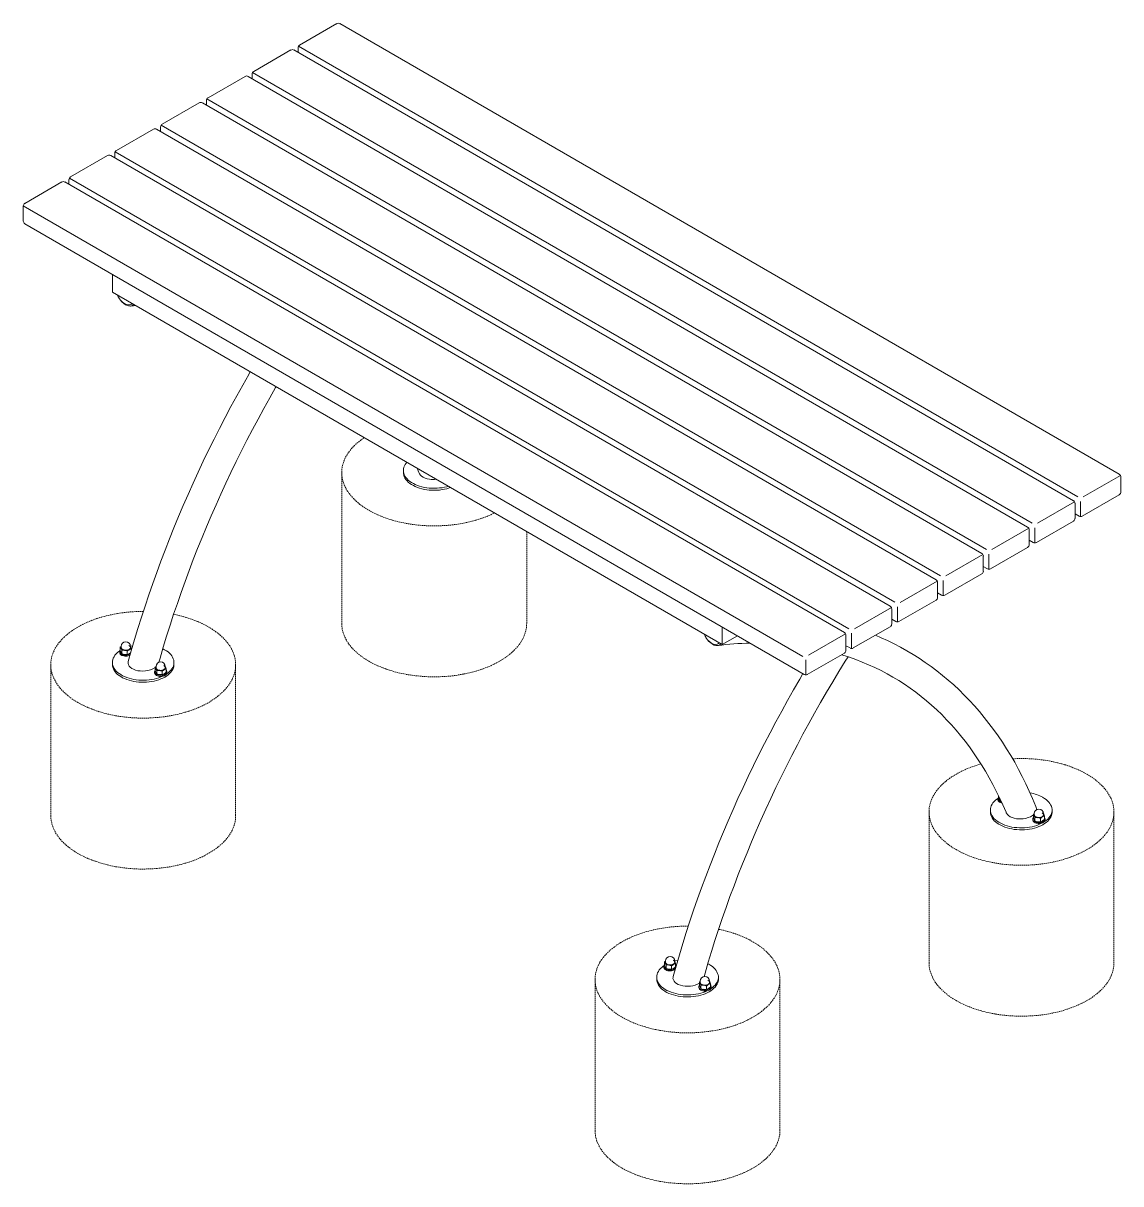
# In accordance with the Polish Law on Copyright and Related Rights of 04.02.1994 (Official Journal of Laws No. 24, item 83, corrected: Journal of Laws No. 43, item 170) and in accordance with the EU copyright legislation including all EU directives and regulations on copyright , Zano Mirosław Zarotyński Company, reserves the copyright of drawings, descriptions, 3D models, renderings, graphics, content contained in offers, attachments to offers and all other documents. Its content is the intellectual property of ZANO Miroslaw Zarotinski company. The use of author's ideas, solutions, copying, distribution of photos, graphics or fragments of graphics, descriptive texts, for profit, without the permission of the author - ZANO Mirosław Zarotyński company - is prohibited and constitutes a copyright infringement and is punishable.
# Model space of a CAD drawing. Header units: millimetres. Extents: x -310 to 4383, y 665 to 4113.
# Drawn here: x 335 to 1380, y 665 to 1770 of the extents above; entities that cross this region are included whole.
import ezdxf

# ---------------------------------------------------------------- set-up
doc = ezdxf.new("R2010")
doc.units = ezdxf.units.MM
doc.linetypes.add('HIDDEN', pattern=[1.905, 1.27, -0.635])
doc.layers.add('ZANO_R', color=7, linetype='Continuous', lineweight=0)
doc.layers.add('ZANO_R_przerywana', color=7, linetype='HIDDEN', lineweight=0)

msp = doc.modelspace()

# ---------------------------------------------------------------- linework, layer by layer
at = {"layer": 'ZANO_R'}
for p, q in [((633.2, 1769.9), (597.9, 1749.5)), ((1378.3, 1340.7), (636.1, 1769.9)), ((596.4, 1747), (596.4, 1742.5)), ((1339, 1319.2), (596.8, 1748.5)), ((589.6, 1744.8), (554.3, 1724.4)), ((1334.7, 1315.5), (592.5, 1744.8)), ((546, 1719.6), (510.7, 1699.3)), ((1291.1, 1290.4), (548.9, 1719.6)), ((552.8, 1721.9), (552.8, 1717.4)), ((1295.4, 1294.1), (553.2, 1723.3)), ((502.4, 1694.5), (467, 1674.1)), ((1247.5, 1265.3), (505.3, 1694.5)), ((509.2, 1696.7), (509.2, 1692.2)), ((1251.8, 1269), (509.6, 1698.2)), ((458.7, 1669.4), (423.4, 1649)), ((1203.9, 1240.1), (461.7, 1669.4)), ((465.6, 1671.6), (465.6, 1667.1)), ((1208.2, 1243.8), (466, 1673.1)), ((1164.5, 1218.7), (422.4, 1647.9)), ((415.1, 1644.2), (379.8, 1623.9)), ((1160.2, 1215), (418.1, 1644.2)), ((422, 1646.5), (422, 1642)), ((371.5, 1619.1), (336.2, 1598.7)), ((1116.6, 1189.9), (374.4, 1619.1)), ((378.3, 1621.3), (378.3, 1616.8)), ((1120.9, 1193.6), (378.7, 1622.8)), ((334.7, 1596.2), (334.7, 1581.8)), ((334.7, 1596.2), (1076.9, 1167)), ((336.2, 1579.3), (1078.4, 1150.1)), ((419.8, 1531), (419.8, 1514.2)), ((419.8, 1514.2), (1000.2, 1178.5)), ((437.5, 1502.6), (438.3, 1503.1)), ((696.7, 1344.2), (696.7, 1342.3)), ((1344.1, 1319.2), (1379.4, 1339.6)), ((1379.8, 1323.7), (1379.8, 1338.1)), ((1343, 1300.8), (1378.3, 1321.2)), ((1300.5, 1294.1), (1335.8, 1314.4)), ((1336.2, 1298.6), (1336.2, 1313)), ((1341.5, 1300.5), (1341.5, 1314.8)), ((1299.4, 1275.7), (1334.7, 1296.1)), ((1336.2, 1303.1), (1340.1, 1300.8)), ((1256.9, 1269), (1292.2, 1289.3)), ((1292.6, 1273.5), (1292.6, 1287.8)), ((1297.9, 1275.3), (1297.9, 1289.7)), ((1292.6, 1278), (1296.5, 1275.7)), ((1213.2, 1243.8), (1248.6, 1264.2)), ((1248.9, 1248.3), (1248.9, 1262.7)), ((1254.3, 1250.2), (1254.3, 1264.6)), ((1255.8, 1250.6), (1291.1, 1270.9)), ((1248.9, 1252.8), (1252.8, 1250.6)), ((1169.7, 1218.5), (1205, 1238.8)), ((1210.7, 1225.1), (1210.7, 1239.4)), ((1212.2, 1225.4), (1247.5, 1245.8)), ((1205.3, 1223.2), (1205.3, 1237.6)), ((1205.3, 1227.7), (1209.2, 1225.4)), ((1168.6, 1200.3), (1203.9, 1220.7)), ((1126.1, 1193.4), (1161.4, 1213.7)), ((1161.7, 1198.1), (1161.7, 1212.4)), ((1167.1, 1199.9), (1167.1, 1214.3)), ((1000.2, 1178.5), (1000.2, 1195.2)), ((1124.9, 1175.2), (1160.2, 1195.5)), ((1161.7, 1202.6), (1165.6, 1200.3)), ((1000.2, 1178.5), (1014.7, 1186.9)), ((1082.4, 1168.4), (1117.7, 1188.8)), ((1118.1, 1172.9), (1118.1, 1187.3)), ((1123.5, 1174.8), (1123.5, 1189.2)), ((427.2, 1176), (428, 1176.7)), ((427.2, 1176), (427.2, 1172.9)), ((428, 1176.7), (428, 1175.7)), ((428.6, 1173), (428.6, 1169.8)), ((433.8, 1172.2), (433.8, 1169)), ((436.8, 1175.7), (436.8, 1176.7)), ((437, 1176.2), (436.8, 1176.5)), ((437.7, 1174.4), (437.7, 1173)), ((469.4, 1173.6), (467.7, 1174.5)), ((996.4, 1179.2), (997.3, 1179.7)), ((1118.1, 1177.4), (1122, 1175.2)), ((419.6, 1161.4), (419.6, 1159.5)), ((426.6, 1171.7), (426.6, 1170.8)), ((437, 1170.7), (435.8, 1169.8)), ((478.3, 1159.5), (478.3, 1161.4)), ((1079.9, 1149.7), (1079.9, 1164)), ((1081.3, 1150), (1116.6, 1170.4)), ((459.7, 1152.5), (459.7, 1151.6)), ((460.4, 1156.8), (461.2, 1157.5)), ((460.4, 1156.8), (460.4, 1153.7)), ((461.2, 1157.6), (461.2, 1156.5)), ((461.8, 1153.8), (461.8, 1150.7)), ((467, 1153), (467, 1149.8)), ((470, 1156.5), (470, 1157.6)), ((470.1, 1157.1), (470, 1157.3)), ((470.8, 1155.2), (470.8, 1152.1)), ((471.5, 1151.6), (471.5, 1152.5)), ((1262.8, 1031.6), (1262.8, 1030.6)), ((1263.4, 1034.4), (1263.4, 1032.7)), ((1264.8, 1031.5), (1264.8, 1029.7)), ((1265.8, 1029.3), (1264.8, 1029.7)), ((1255.6, 1020.9), (1255.6, 1018.9)), ((1296.6, 1016.7), (1297.4, 1017.3)), ((1297.4, 1017.4), (1297.4, 1016.3)), ((1306.2, 1016.3), (1306.2, 1017.4)), ((1306.4, 1016.9), (1306.2, 1017.2)), ((1314.3, 1018.9), (1314.3, 1020.9)), ((1296, 1012.4), (1296, 1011.4)), ((1296.6, 1016.7), (1296.6, 1013.5)), ((1298, 1013.7), (1298, 1010.5)), ((1303.2, 1012.8), (1303.2, 1009.7)), ((1307.1, 1015.1), (1307.1, 1011.9)), ((1307.7, 1011.4), (1307.7, 1012.4)), ((945.4, 876.2), (946.3, 876.9)), ((945.4, 876.2), (945.4, 873.1)), ((946.3, 877), (946.3, 875.9)), ((955.1, 875.9), (955.1, 877)), ((955.2, 876.5), (955.1, 876.7)), ((955.9, 874.6), (955.9, 871.5)), ((987.7, 873.9), (986.6, 874.4)), ((944.8, 871.9), (944.8, 871)), ((946.8, 873.2), (946.8, 870.1)), ((952.1, 872.4), (952.1, 869.2)), ((937.9, 861.7), (937.9, 859.8)), ((978, 852.7), (978, 851.8)), ((978.6, 857), (979.4, 857.7)), ((978.6, 857), (978.6, 853.9)), ((979.4, 857.8), (979.4, 856.7)), ((980, 854), (980, 850.9)), ((985.2, 853.2), (985.2, 850.1)), ((988.2, 856.7), (988.2, 857.8)), ((988.4, 857.3), (988.2, 857.5)), ((989.1, 855.4), (989.1, 852.3)), ((989.7, 851.8), (989.7, 852.7)), ((996.6, 859.8), (996.6, 861.7))]:
    msp.add_line(p, q, dxfattribs=at)
at = {"layer": 'ZANO_R', "flags": 128}
for points in [[(424.3, 1511.6), (424.9, 1510.3), (426.2, 1508.1), (427.8, 1506.1), (429.5, 1504.4), (431.3, 1503.2), (433.1, 1502.3), (434.9, 1502), (436.5, 1502.1)], [(425.2, 1509.8), (425.7, 1508.9), (427.2, 1506.7), (428.7, 1504.9), (430.4, 1503.4), (432, 1502.2), (433.6, 1501.4), (435.1, 1501), (436.6, 1500.8), (437.9, 1501.1), (439.2, 1501.6), (440.2, 1502.4)], [(436.5, 1502.1), (437.8, 1502.8), (438.5, 1503.4)], [(437.1, 1500.9), (439.6, 1501.2), (441.9, 1501.4)], [(438.3, 1503.1), (438.7, 1503.3), (438.7, 1503.3)], [(550.9, 1438.4), (549.4, 1435.7), (543.7, 1425.5), (538, 1415.3), (532.5, 1405.1), (527, 1394.7), (521.7, 1384.4), (516.4, 1374), (511.3, 1363.6), (506.2, 1353.1), (501.3, 1342.6), (496.5, 1332.1), (491.7, 1321.5), (487.1, 1311), (482.6, 1300.4), (478.2, 1289.8), (473.9, 1279.1), (469.8, 1268.5), (465.7, 1257.8), (461.8, 1247.2), (458, 1236.5), (454.3, 1225.8), (450.7, 1215.1), (447.2, 1204.5), (443.9, 1193.8), (440.6, 1183.2), (437.5, 1172.5), (434.7, 1162.4)], [(463.9, 1161.6), (465, 1165.6), (468.1, 1176), (471.2, 1186.4), (474.5, 1196.8), (477.9, 1207.3), (481.5, 1217.7), (485.1, 1228.2), (488.8, 1238.6), (492.7, 1249.1), (496.7, 1259.5), (500.8, 1269.9), (505, 1280.3), (509.3, 1290.7), (513.7, 1301.1), (518.3, 1311.5), (522.9, 1321.8), (527.7, 1332.1), (532.5, 1342.4), (537.5, 1352.7), (542.6, 1362.9), (547.7, 1373.1), (553, 1383.2), (558.4, 1393.3), (563.8, 1403.4), (569.4, 1413.4), (575, 1423.4), (575.5, 1424.2)], [(700.1, 1352.1), (699.4, 1351.3), (698.5, 1350), (697.7, 1348.7), (697.2, 1347.3), (696.9, 1345.9), (696.7, 1344.5), (696.8, 1343), (697.1, 1341.6), (697.6, 1340.2), (698.2, 1338.9), (699.1, 1337.5), (700.2, 1336.3), (701.4, 1335), (702.9, 1333.9), (704.4, 1332.8), (706.2, 1331.8), (708, 1330.9), (710, 1330.1), (712.2, 1329.3), (714.4, 1328.7), (716.7, 1328.2), (719, 1327.8), (721.4, 1327.5), (723.9, 1327.4), (726.3, 1327.3), (728.8, 1327.4), (731.2, 1327.6), (733.6, 1327.9), (736, 1328.3), (738.2, 1328.8), (739.6, 1329.2)], [(696.7, 1342.3), (696.8, 1341.1), (697.1, 1339.7), (697.6, 1338.3), (698.2, 1337), (699.1, 1335.6), (700.2, 1334.4), (701.4, 1333.1), (702.9, 1332), (704.4, 1330.9), (706.2, 1329.9), (708, 1329), (710, 1328.1), (712.2, 1327.4), (714.4, 1326.8), (716.7, 1326.3), (719, 1325.9), (721.4, 1325.6), (723.9, 1325.4), (726.3, 1325.4), (728.8, 1325.5), (731.2, 1325.6), (733.6, 1326), (736, 1326.4), (738.2, 1326.9), (740.4, 1327.6), (741.7, 1328)], [(709.7, 1346.5), (711.5, 1342.3), (711.8, 1341.7)], [(721.5, 1336), (719.4, 1336.4), (717.4, 1337.1), (715.6, 1337.9), (714.1, 1338.9), (712.9, 1339.9), (712.1, 1341.2), (711.8, 1341.7)], [(983.1, 1188.4), (983.8, 1187), (985.1, 1184.7), (986.7, 1182.7), (988.4, 1181.1), (990.2, 1179.8), (992.1, 1178.9), (993.8, 1178.6), (995.4, 1178.8)], [(984.1, 1186.4), (984.6, 1185.5), (986.1, 1183.3), (987.6, 1181.5), (989.3, 1180), (990.9, 1178.9), (992.5, 1178), (994.1, 1177.6), (995.5, 1177.5), (996.9, 1177.7), (998.1, 1178.2), (999.1, 1179.1), (999.2, 1179.1)], [(1299.3, 1023.3), (1298.9, 1024.3), (1295.8, 1031.7), (1292.7, 1038.8), (1289.4, 1045.9), (1286, 1052.8), (1282.4, 1059.6), (1278.8, 1066.3), (1275, 1072.8), (1271.1, 1079.2), (1267.1, 1085.5), (1262.9, 1091.6), (1258.7, 1097.5), (1254.3, 1103.4), (1249.8, 1109), (1245.3, 1114.6), (1240.6, 1120), (1235.7, 1125.2), (1230.8, 1130.3), (1225.8, 1135.2), (1220.7, 1140), (1215.5, 1144.6), (1210.1, 1149.1), (1204.7, 1153.4), (1199.2, 1157.5), (1193.5, 1161.5), (1187.8, 1165.4), (1182, 1169.1), (1176.1, 1172.6), (1170.1, 1175.9), (1164, 1179.1), (1157.8, 1182.2), (1151.5, 1185), (1146.1, 1187.4)], [(426.7, 1172.5), (425.9, 1171.9), (424.5, 1170.8), (423.2, 1169.5), (422.1, 1168.3), (421.2, 1166.9), (420.5, 1165.6), (420, 1164.2), (419.7, 1162.8), (419.6, 1161.4), (419.7, 1159.9), (420.1, 1158.5), (420.6, 1157.2), (421.3, 1155.8), (422.2, 1154.5), (423.3, 1153.2), (424.6, 1152), (426.1, 1150.9), (427.7, 1149.8), (429.4, 1148.8), (431.3, 1147.9), (433.4, 1147.1), (435.5, 1146.4), (437.7, 1145.8), (440, 1145.3), (442.4, 1144.9), (444.8, 1144.7), (447.3, 1144.5), (449.7, 1144.5), (452.2, 1144.6), (454.6, 1144.8), (457, 1145.1), (459.3, 1145.6), (461.6, 1146.1), (463.8, 1146.8), (465.8, 1147.6), (467.7, 1148.4)], [(436.6, 1169.3), (435.7, 1168.9), (434.7, 1168.6), (433.7, 1168.4), (432.6, 1168.3), (431.5, 1168.4), (430.4, 1168.5), (429.4, 1168.8), (428.5, 1169.2), (427.7, 1169.7), (427.2, 1170.2), (426.8, 1170.8), (426.6, 1171.5), (426.6, 1172.1), (426.8, 1172.7), (427.2, 1173.2)], [(427.2, 1176), (427.5, 1175.5), (427.9, 1174.8)], [(436.8, 1176.2), (436.9, 1176), (437, 1175.5), (436.8, 1174.9), (436.5, 1174.4), (436, 1173.9), (435.3, 1173.5), (434.5, 1173.2), (433.5, 1173), (432.6, 1172.9), (431.6, 1173), (430.6, 1173.1), (429.8, 1173.4), (429, 1173.8), (428.5, 1174.3), (428.1, 1174.8), (427.9, 1175.3), (427.9, 1175.9), (428, 1176.2)], [(428, 1175.7), (428, 1175.5), (428.2, 1174.9), (428.6, 1174.4), (429.2, 1174), (429.9, 1173.6), (430.7, 1173.3), (431.6, 1173.2), (432.6, 1173.1), (433.5, 1173.2), (434.4, 1173.4), (435.2, 1173.7), (435.9, 1174.1), (436.4, 1174.5), (436.7, 1175.1), (436.8, 1175.6), (436.8, 1176.1), (436.5, 1176.7), (436, 1177.1), (435.4, 1177.6), (435.3, 1177.6)], [(433.8, 1172.2), (435.3, 1173.3), (435.8, 1173.6)], [(435.8, 1173.6), (437.2, 1174.3), (437.7, 1174.4)], [(438.9, 1177.4), (437.5, 1177), (436.8, 1176.9)], [(437, 1176.2), (436.9, 1176.4), (436.8, 1176.5)], [(437.7, 1174.4), (437.3, 1175.4), (437, 1176.2)], [(471, 1150.3), (471.3, 1150.4), (472.8, 1151.6), (474.1, 1152.7), (475.3, 1154), (476.3, 1155.3), (477.1, 1156.6), (477.7, 1158), (478.1, 1159.4), (478.3, 1160.8), (478.3, 1162.2), (478.1, 1163.6), (477.6, 1165), (477, 1166.4), (476.2, 1167.8), (475.2, 1169), (474, 1170.3), (472.6, 1171.5), (471.1, 1172.6), (469.4, 1173.6)], [(995.4, 1178.8), (996.7, 1179.4), (997.5, 1180.1)], [(997.2, 1179.7), (997.6, 1179.9), (997.7, 1180)], [(436.4, 1168.2), (435.7, 1167.9), (434.7, 1167.6), (433.7, 1167.4), (432.6, 1167.4), (431.5, 1167.4), (430.4, 1167.6), (429.4, 1167.9), (428.5, 1168.2), (427.7, 1168.7), (427.2, 1169.3), (426.8, 1169.9), (426.6, 1170.5), (426.6, 1170.8)], [(428.6, 1169.8), (428.3, 1170.3), (427.9, 1171)], [(435.8, 1169.8), (435.3, 1169.5), (433.8, 1169)], [(451.1, 1153.3), (448.7, 1153.2), (446.2, 1153.3), (443.9, 1153.6), (441.6, 1154.1), (439.7, 1154.9), (438, 1155.8), (436.6, 1156.8), (435.6, 1158), (434.9, 1159.2), (434.6, 1160.5), (434.6, 1161.9), (434.8, 1162.4)], [(983, 862), (983.9, 865.4), (987, 875.8), (990.1, 886.2), (993.4, 896.6), (996.8, 907.1), (1000.3, 917.5), (1004, 927.9), (1007.7, 938.4), (1011.6, 948.8), (1015.6, 959.3), (1019.7, 969.7), (1023.9, 980.1), (1028.2, 990.5), (1032.6, 1000.9), (1037.2, 1011.2), (1041.8, 1021.6), (1046.6, 1031.9), (1051.4, 1042.2), (1056.4, 1052.5), (1061.4, 1062.7), (1066.6, 1072.9), (1071.9, 1083), (1077.2, 1093.1), (1082.7, 1103.2), (1088.2, 1113.2), (1093.9, 1123.2), (1099.6, 1133.1), (1105.5, 1142.9), (1111.4, 1152.8), (1117.4, 1162.5), (1120.1, 1166.8)], [(1113.9, 1168.8), (1115.2, 1168.4), (1121.5, 1166.4), (1127.6, 1164.2), (1133.7, 1161.8), (1139.7, 1159.3), (1145.6, 1156.6), (1151.5, 1153.7), (1157.2, 1150.7), (1162.8, 1147.5), (1168.4, 1144.1), (1173.9, 1140.6), (1179.2, 1137), (1184.5, 1133.1), (1189.7, 1129.1), (1194.7, 1125), (1199.7, 1120.7), (1204.6, 1116.3), (1209.3, 1111.7), (1214, 1106.9), (1218.5, 1102), (1223, 1097), (1227.3, 1091.8), (1231.5, 1086.5), (1235.6, 1081), (1239.6, 1075.4), (1243.5, 1069.7), (1247.3, 1063.8), (1250.9, 1057.8), (1254.5, 1051.6), (1257.9, 1045.3), (1261.2, 1038.9), (1264.4, 1032.4), (1267.5, 1025.7), (1270.5, 1018.9), (1270.7, 1018.3)], [(419.6, 1159.5), (419.6, 1159.4), (419.7, 1158), (420.1, 1156.6), (420.6, 1155.2), (421.3, 1153.9), (422.2, 1152.6), (423.3, 1151.3), (424.6, 1150.1), (426.1, 1148.9), (427.7, 1147.9), (429.4, 1146.9), (431.3, 1146), (433.4, 1145.2), (435.5, 1144.5), (437.7, 1143.9), (440, 1143.4), (442.4, 1143), (444.8, 1142.8), (447.3, 1142.6), (449.7, 1142.6), (452.2, 1142.7), (454.6, 1142.9), (457, 1143.2), (459.3, 1143.7), (461.6, 1144.2), (463.8, 1144.9), (465.8, 1145.7), (467.8, 1146.5), (469.6, 1147.5), (471.3, 1148.5), (472.8, 1149.6), (474.1, 1150.8), (475.3, 1152.1), (476.3, 1153.4), (477.1, 1154.7), (477.7, 1156.1), (478.1, 1157.5), (478.3, 1158.9), (478.3, 1159.5)], [(469.8, 1150.1), (468.9, 1149.7), (467.9, 1149.4), (466.9, 1149.2), (465.7, 1149.1), (464.6, 1149.2), (463.6, 1149.4), (462.5, 1149.6), (461.7, 1150), (460.9, 1150.5), (460.3, 1151), (459.9, 1151.7), (459.7, 1152.3), (459.8, 1152.9), (460, 1153.6), (460.4, 1154.1)], [(469.8, 1149.2), (468.9, 1148.8), (467.9, 1148.5), (466.9, 1148.3), (465.7, 1148.2), (464.6, 1148.2), (463.6, 1148.4), (462.5, 1148.7), (461.7, 1149.1), (460.9, 1149.5), (460.3, 1150.1), (459.9, 1150.7), (459.7, 1151.3), (459.7, 1151.6)], [(460.4, 1156.8), (460.7, 1156.3), (461.1, 1155.7)], [(470, 1157), (470.1, 1156.9), (470.2, 1156.3), (470, 1155.7), (469.7, 1155.2), (469.1, 1154.7), (468.5, 1154.3), (467.6, 1154), (466.7, 1153.8), (465.7, 1153.7), (464.7, 1153.8), (463.8, 1153.9), (463, 1154.2), (462.2, 1154.6), (461.6, 1155.1), (461.3, 1155.6), (461.1, 1156.1), (461.1, 1156.7), (461.2, 1157)], [(461.8, 1150.7), (461.4, 1151.1), (461.1, 1151.8)], [(461.2, 1156.5), (461.2, 1156.3), (461.4, 1155.7), (461.8, 1155.2), (462.3, 1154.8), (463, 1154.4), (463.9, 1154.1), (464.8, 1154), (465.7, 1153.9), (466.7, 1154), (467.6, 1154.2), (468.4, 1154.5), (469, 1154.9), (469.5, 1155.4), (469.9, 1155.9), (470, 1156.4), (469.9, 1157), (469.6, 1157.5), (469.2, 1158), (468.5, 1158.4), (468.5, 1158.4)], [(467, 1153), (468.4, 1154.1), (468.9, 1154.4)], [(468.9, 1150.6), (468.4, 1150.4), (467, 1149.8)], [(468.9, 1154.4), (470.4, 1155.1), (470.8, 1155.2)], [(470.8, 1152.1), (470.4, 1151.7), (468.9, 1150.6)], [(470.8, 1154.1), (471.1, 1153.7), (471.4, 1153.1), (471.5, 1152.4), (471.3, 1151.8), (471, 1151.2), (470.5, 1150.6), (469.8, 1150.1)], [(470.1, 1157.1), (470.1, 1157.2), (470, 1157.3)], [(470.8, 1155.2), (470.5, 1156.2), (470.1, 1157.1)], [(1077.2, 1150.8), (1074.1, 1145.6), (1068.3, 1135.5), (1062.5, 1125.3), (1056.9, 1115.1), (1051.3, 1104.8), (1045.9, 1094.5), (1040.5, 1084.2), (1035.3, 1073.8), (1030.1, 1063.4), (1025.1, 1052.9), (1020.2, 1042.4), (1015.3, 1031.9), (1010.6, 1021.3), (1006, 1010.7), (1001.5, 1000.1), (997.1, 989.5), (992.8, 978.9), (988.7, 968.3), (984.6, 957.6), (980.7, 946.9), (976.8, 936.3), (973.1, 925.6), (969.5, 914.9), (966.1, 904.3), (962.7, 893.6), (959.5, 882.9), (956.4, 872.3), (953.6, 862.2)], [(1262.8, 1032), (1261.9, 1031.3), (1260.5, 1030.2), (1259.2, 1028.9), (1258.1, 1027.7), (1257.2, 1026.3), (1256.5, 1025), (1256, 1023.6), (1255.7, 1022.2), (1255.6, 1020.8), (1255.8, 1019.4), (1256.1, 1017.9), (1256.6, 1016.6), (1257.3, 1015.2), (1258.2, 1013.9), (1259.3, 1012.6), (1260.6, 1011.4), (1262.1, 1010.3), (1263.7, 1009.2), (1265.5, 1008.2), (1267.4, 1007.3), (1269.4, 1006.5), (1271.5, 1005.8), (1273.7, 1005.2), (1276.1, 1004.7), (1278.4, 1004.3), (1280.8, 1004.1), (1283.3, 1003.9), (1285.7, 1003.9), (1288.2, 1004), (1290.6, 1004.2), (1293, 1004.6), (1295.4, 1005), (1297.6, 1005.6), (1299.8, 1006.2), (1301.9, 1007), (1303.8, 1007.9), (1305.6, 1008.8), (1307.3, 1009.8), (1308.8, 1011), (1310.2, 1012.1), (1311.3, 1013.4), (1312.3, 1014.7), (1313.1, 1016), (1313.7, 1017.4), (1314.1, 1018.8), (1314.3, 1020.2), (1314.3, 1021.6), (1314.1, 1023.1), (1313.7, 1024.5), (1313, 1025.8), (1312.2, 1027.2), (1311.2, 1028.5), (1310, 1029.7), (1308.7, 1030.9), (1307.1, 1032), (1305.4, 1033), (1305.4, 1033)], [(1263.4, 1033.1), (1263.4, 1033), (1263, 1032.4), (1262.8, 1031.8), (1262.9, 1031.1), (1263.1, 1030.5), (1263.6, 1029.9), (1264.2, 1029.4), (1265, 1028.9), (1265.9, 1028.6), (1266.2, 1028.5)], [(1262.8, 1030.6), (1262.9, 1030.2), (1263.1, 1029.5), (1263.6, 1028.9), (1264.2, 1028.4), (1265, 1028), (1265.9, 1027.6), (1266.6, 1027.4)], [(1264.8, 1029.7), (1264.5, 1030.2), (1264.1, 1030.9)], [(1255.6, 1018.9), (1255.6, 1018.9), (1255.8, 1017.4), (1256.1, 1016), (1256.6, 1014.6), (1257.3, 1013.3), (1258.2, 1012), (1259.3, 1010.7), (1260.6, 1009.5), (1262.1, 1008.3), (1263.7, 1007.3), (1265.5, 1006.3), (1267.4, 1005.4), (1269.4, 1004.6), (1271.5, 1003.9), (1273.7, 1003.3), (1276.1, 1002.8), (1278.4, 1002.4), (1280.8, 1002.2), (1283.3, 1002), (1285.7, 1002), (1288.2, 1002.1), (1290.6, 1002.3), (1293, 1002.6), (1295.4, 1003.1), (1297.6, 1003.6), (1299.8, 1004.3), (1301.9, 1005.1), (1303.8, 1005.9), (1305.6, 1006.9), (1307.3, 1007.9), (1308.8, 1009), (1310.2, 1010.2), (1311.3, 1011.5), (1312.3, 1012.8), (1313.1, 1014.1), (1313.7, 1015.5), (1314.1, 1016.9), (1314.3, 1018.3), (1314.3, 1018.9)], [(1280.4, 1012.6), (1278.3, 1013.1), (1276.3, 1013.7), (1274.5, 1014.5), (1273, 1015.5), (1271.8, 1016.6), (1271, 1017.8), (1270.7, 1018.3)], [(1297.4, 1016.3), (1297.5, 1016.1), (1297.6, 1015.6), (1298, 1015.1), (1298.6, 1014.6), (1299.3, 1014.3), (1300.1, 1014), (1301, 1013.8), (1302, 1013.8), (1302.9, 1013.9), (1303.8, 1014.1), (1304.6, 1014.3), (1305.3, 1014.7), (1305.8, 1015.2), (1306.1, 1015.7), (1306.2, 1016.3), (1306.2, 1016.8), (1305.9, 1017.3), (1305.4, 1017.8), (1304.8, 1018.2), (1304.8, 1018.2)], [(1299.3, 1023.3), (1299.6, 1022.1), (1299.6, 1021.1)], [(1306.4, 1016.9), (1306.3, 1017), (1306.2, 1017.2)], [(1296.6, 1016.2), (1295.8, 1015.6), (1293.9, 1014.5), (1291.7, 1013.6), (1289.2, 1012.9), (1286.7, 1012.5), (1283.9, 1012.4), (1282.2, 1012.4), (1280.4, 1012.6)], [(1296.6, 1013.9), (1296.5, 1013.8), (1296.2, 1013.2), (1296, 1012.6), (1296, 1011.9), (1296.3, 1011.3), (1296.7, 1010.7), (1297.4, 1010.2), (1298.2, 1009.7), (1299.1, 1009.4), (1300.1, 1009.1), (1301.2, 1009), (1302.3, 1009), (1303.4, 1009.1), (1304.5, 1009.3), (1305.4, 1009.7), (1306.2, 1010.1), (1306.9, 1010.6), (1307.4, 1011.2), (1307.6, 1011.8), (1307.7, 1012.5), (1307.6, 1013.1), (1307.2, 1013.7), (1307.1, 1013.9)], [(1296, 1011.4), (1296, 1011), (1296.3, 1010.3), (1296.7, 1009.8), (1297.4, 1009.2), (1298.2, 1008.8), (1299.1, 1008.4), (1300.1, 1008.2), (1301.2, 1008), (1302.3, 1008), (1303.4, 1008.2), (1304.5, 1008.4), (1305.4, 1008.7), (1306.2, 1009.2), (1306.9, 1009.7), (1307.4, 1010.3), (1307.6, 1010.9), (1307.7, 1011.4)], [(1296.6, 1016.7), (1296.9, 1016.2), (1297.3, 1015.5)], [(1306.2, 1016.9), (1306.3, 1016.7), (1306.4, 1016.1), (1306.3, 1015.6), (1305.9, 1015), (1305.4, 1014.6), (1304.7, 1014.2), (1303.9, 1013.9), (1302.9, 1013.7), (1302, 1013.6), (1301, 1013.6), (1300, 1013.8), (1299.2, 1014.1), (1298.5, 1014.5), (1297.9, 1014.9), (1297.5, 1015.4), (1297.3, 1016), (1297.3, 1016.6), (1297.4, 1016.9)], [(1298, 1010.5), (1297.7, 1011), (1297.3, 1011.7)], [(1303.2, 1012.8), (1304.7, 1014), (1305.2, 1014.3)], [(1305.2, 1010.5), (1304.7, 1010.2), (1303.2, 1009.7)], [(1305.2, 1014.3), (1306.6, 1014.9), (1307.1, 1015.1)], [(1307.1, 1011.9), (1306.6, 1011.5), (1305.2, 1010.5)], [(1307.1, 1015.1), (1306.7, 1016), (1306.4, 1016.9)], [(954.8, 869.5), (954, 869.1), (953, 868.8), (951.9, 868.6), (950.8, 868.5), (949.7, 868.6), (948.6, 868.8), (947.6, 869), (946.7, 869.4), (946, 869.9), (945.4, 870.4), (945, 871.1), (944.8, 871.7), (944.8, 872.3), (945.1, 873), (945.4, 873.5)], [(945.4, 876.2), (945.8, 875.7), (946.1, 875.1)], [(955.1, 876.4), (955.1, 876.3), (955.2, 875.7), (955.1, 875.1), (954.7, 874.6), (954.2, 874.1), (953.5, 873.7), (952.7, 873.4), (951.8, 873.2), (950.8, 873.1), (949.8, 873.2), (948.9, 873.3), (948, 873.6), (947.3, 874), (946.7, 874.5), (946.3, 875), (946.1, 875.5), (946.2, 876.1), (946.3, 876.4)], [(946.3, 875.9), (946.3, 875.7), (946.5, 875.1), (946.8, 874.6), (947.4, 874.2), (948.1, 873.8), (948.9, 873.5), (949.8, 873.4), (950.8, 873.3), (951.7, 873.4), (952.6, 873.6), (953.4, 873.9), (954.1, 874.3), (954.6, 874.8), (954.9, 875.3), (955.1, 875.8), (955, 876.4), (954.7, 876.9), (954.2, 877.4), (953.6, 877.8), (953.6, 877.8)], [(952.1, 872.4), (953.5, 873.5), (954, 873.8)], [(954, 873.8), (955.4, 874.5), (955.9, 874.6)], [(958, 877.8), (955.8, 877.3), (955.1, 877.1)], [(955.2, 876.5), (955.1, 876.6), (955.1, 876.7)], [(955.9, 874.6), (955.6, 875.6), (955.2, 876.5)], [(989.2, 850.5), (989.6, 850.7), (991.1, 851.8), (992.4, 853), (993.6, 854.2), (994.6, 855.5), (995.4, 856.9), (996, 858.3), (996.4, 859.7), (996.6, 861.1), (996.6, 862.5), (996.4, 863.9), (995.9, 865.3), (995.3, 866.7), (994.5, 868), (993.5, 869.3), (992.3, 870.5), (990.9, 871.7), (989.4, 872.8), (987.7, 873.9)], [(944.9, 872.7), (944.2, 872.2), (942.7, 871), (941.5, 869.8), (940.4, 868.5), (939.5, 867.2), (938.8, 865.8), (938.3, 864.4), (938, 863), (937.9, 861.6), (938, 860.2), (938.4, 858.8), (938.9, 857.4), (939.6, 856.1), (940.5, 854.7), (941.6, 853.5), (942.9, 852.3), (944.3, 851.1), (946, 850), (947.7, 849.1), (949.6, 848.2), (951.7, 847.4), (953.8, 846.6), (956, 846.1), (958.3, 845.6), (960.7, 845.2), (963.1, 844.9), (965.6, 844.8), (968, 844.8), (970.5, 844.9), (972.9, 845.1), (975.3, 845.4), (977.6, 845.8), (979.9, 846.4), (982.1, 847.1), (984.1, 847.8), (985.9, 848.6)], [(954.8, 868.6), (954, 868.2), (953, 867.9), (951.9, 867.7), (950.8, 867.6), (949.7, 867.6), (948.6, 867.8), (947.6, 868.1), (946.7, 868.5), (946, 868.9), (945.4, 869.5), (945, 870.1), (944.8, 870.7), (944.8, 871)], [(946.8, 870.1), (946.5, 870.5), (946.1, 871.2)], [(954, 870), (953.5, 869.8), (952.1, 869.2)], [(955.9, 871.5), (955.4, 871.1), (954, 870)], [(955.9, 870.4), (955.5, 870), (954.8, 869.5)], [(955.6, 869.1), (955.5, 869.1), (954.8, 868.6)], [(937.9, 859.8), (937.9, 859.7), (938, 858.3), (938.4, 856.9), (938.9, 855.5), (939.6, 854.1), (940.5, 852.8), (941.6, 851.6), (942.9, 850.3), (944.3, 849.2), (946, 848.1), (947.7, 847.1), (949.6, 846.2), (951.7, 845.4), (953.8, 844.7), (956, 844.1), (958.3, 843.6), (960.7, 843.3), (963.1, 843), (965.6, 842.9), (968, 842.8), (970.5, 842.9), (972.9, 843.2), (975.3, 843.5), (977.6, 843.9), (979.9, 844.5), (982.1, 845.2), (984.1, 845.9), (986.1, 846.8), (987.9, 847.7), (989.6, 848.8), (991.1, 849.9), (992.4, 851.1), (993.6, 852.3), (994.6, 853.6), (995.4, 855), (996, 856.3), (996.4, 857.7), (996.6, 859.2), (996.6, 859.8)], [(969.9, 853.1), (967.5, 853), (965.1, 853), (962.7, 853.3), (960.5, 853.9), (958.5, 854.6), (956.8, 855.6), (955.5, 856.6), (954.5, 857.8), (953.8, 859), (953.4, 860.3), (953.5, 861.6), (953.6, 862.2)], [(988, 850.3), (987.1, 849.9), (986.1, 849.6), (985.1, 849.4), (984, 849.4), (982.9, 849.4), (981.8, 849.6), (980.8, 849.9), (979.9, 850.2), (979.1, 850.7), (978.6, 851.3), (978.2, 851.9), (978, 852.5), (978, 853.1), (978.2, 853.8), (978.6, 854.3)], [(988, 849.4), (987.1, 849), (986.1, 848.7), (985.1, 848.5), (984, 848.4), (982.9, 848.4), (981.8, 848.6), (980.8, 848.9), (979.9, 849.3), (979.1, 849.8), (978.6, 850.3), (978.2, 850.9), (978, 851.5), (978, 851.8)], [(978.6, 857), (978.9, 856.6), (979.3, 855.9)], [(988.2, 857.2), (988.3, 857.1), (988.4, 856.5), (988.2, 855.9), (987.9, 855.4), (987.4, 854.9), (986.7, 854.5), (985.9, 854.2), (984.9, 854), (984, 854), (983, 854), (982, 854.2), (981.2, 854.4), (980.4, 854.8), (979.9, 855.3), (979.5, 855.8), (979.3, 856.4), (979.3, 856.9), (979.4, 857.2)], [(980, 850.9), (979.7, 851.4), (979.3, 852)], [(979.4, 856.7), (979.4, 856.5), (979.6, 856), (980, 855.4), (980.6, 855), (981.3, 854.6), (982.1, 854.4), (983, 854.2), (984, 854.2), (984.9, 854.2), (985.8, 854.4), (986.6, 854.7), (987.3, 855.1), (987.8, 855.6), (988.1, 856.1), (988.2, 856.6), (988.2, 857.2), (987.9, 857.7), (987.4, 858.2), (986.8, 858.6), (986.7, 858.6)], [(985.2, 853.2), (986.7, 854.4), (987.2, 854.7)], [(987.2, 854.7), (988.6, 855.3), (989.1, 855.4)], [(989.1, 852.3), (988.6, 851.9), (987.2, 850.8)], [(989.1, 854.3), (989.3, 853.9), (989.6, 853.3), (989.7, 852.7), (989.6, 852), (989.2, 851.4), (988.7, 850.8), (988, 850.3)], [(988.4, 857.3), (988.3, 857.4), (988.2, 857.5)], [(989.1, 855.4), (988.7, 856.4), (988.4, 857.3)], [(987.2, 850.8), (986.7, 850.6), (985.2, 850.1)]]:
    msp.add_lwpolyline(points, dxfattribs=at)
at = {"layer": 'ZANO_R'}
for centre, radius, start, end in [((634.7, 1767.3), 2.93, 59.9576, 119.9522), ((599.4, 1747), 2.93, 119.9522, 180), ((591.1, 1742.2), 2.93, 59.9576, 119.9522), ((547.4, 1717.1), 2.93, 59.9576, 119.9522), ((555.7, 1721.9), 2.93, 119.9522, 180), ((503.8, 1691.9), 2.93, 59.9576, 119.9522), ((512.1, 1696.7), 2.93, 119.9522, 180), ((460.2, 1666.8), 2.93, 59.9576, 119.9522), ((468.5, 1671.6), 2.93, 119.9522, 180), ((424.9, 1646.5), 2.93, 119.9522, 180), ((416.6, 1641.7), 2.93, 59.9576, 119.9522), ((373, 1616.5), 2.93, 59.9576, 119.9522), ((381.3, 1621.3), 2.93, 119.9522, 180), ((337.7, 1596.2), 2.93, 119.9522, 180), ((337.7, 1581.8), 2.93, 180, 239.9576), ((1376.9, 1338.1), 2.93, 0, 59.9576), ((725, 1358.1), 22.4, 260.9746, 277.7213), ((1333.2, 1313), 2.93, 0, 59.9576), ((1376.9, 1323.7), 2.93, 299.9522, 0), ((1333.2, 1298.6), 2.93, 299.9522, 0), ((1341.5, 1303.4), 2.93, 239.9576, 299.9522), ((1289.6, 1287.8), 2.93, 0, 59.9576), ((1289.6, 1273.5), 2.93, 299.9522, 0), ((1297.9, 1278.3), 2.93, 239.9576, 299.9522), ((1246, 1262.7), 2.93, 0, 59.9576), ((1254.3, 1253.1), 2.93, 239.9576, 299.9522), ((1202.4, 1237.6), 2.93, 0, 59.9576), ((1246, 1248.3), 2.93, 299.9522, 0), ((1202.4, 1223.2), 2.93, 299.9522, 0), ((1210.7, 1228), 2.93, 239.9576, 299.9522), ((1158.8, 1212.4), 2.93, 0, 59.9576), ((1158.8, 1198.1), 2.93, 299.9522, 0), ((1167.1, 1202.9), 2.93, 239.9576, 299.9522), ((1115.2, 1187.3), 2.93, 0, 59.9576), ((442.2, 1177.5), 15.7, 197.1092, 204.3455), ((429.4, 1175.5), 1.67, 145.674, 205.0478), ((431.5, 1177.2), 4.29, 213.4387, 266.5667), ((413.6, 1168.4), 15.7, 17.1131, 24.3445), ((432.4, 1176.7), 4.4, 0, 180), ((429.7, 1162.4), 10.7, 81.5887, 95.6725), ((432.4, 1180), 7.21, 260.228, 297.3585), ((429.4, 1161.5), 11.6, 67.3049, 80.8318), ((435, 1175.6), 2.06, 290.739, 19.4631), ((1035.3, 871.2), 308.8, 91.5767, 97.3118), ((1115.2, 1172.9), 2.93, 299.9522, 0), ((1123.5, 1177.7), 2.93, 239.9576, 299.9522), ((433.1, 1180.5), 11.6, 247.3043, 260.8319), ((432.8, 1179.7), 10.7, 261.59, 275.6715), ((465.6, 1157.6), 4.4, 0, 180), ((449.4, 1172.8), 19.5, 274.8805, 304.1906), ((475.4, 1158.3), 15.7, 197.1117, 204.3429), ((462.6, 1156.4), 1.67, 145.6703, 205.0479), ((464.6, 1158), 4.29, 213.4391, 266.5663), ((446.7, 1149.2), 15.7, 17.1131, 24.3445), ((462.8, 1143.2), 10.7, 81.5899, 95.6712), ((466.2, 1161.3), 11.6, 247.3037, 260.8325), ((465.6, 1160.8), 7.21, 260.2288, 297.3568), ((462.5, 1142.3), 11.6, 67.3042, 80.8319), ((466, 1160.5), 10.7, 261.5883, 275.672), ((468.2, 1156.4), 2.06, 290.7424, 19.4619), ((468.6, 1151.8), 2.91, 293.8658, 354.8148), ((1079.9, 1152.6), 2.93, 239.9576, 299.9522), ((1278.5, 1037.3), 15.7, 197.1186, 204.3361), ((1287.4, 999.5), 38.1, 61.7083, 80.7751), ((1298.8, 1016.2), 1.67, 145.6675, 205.0562), ((1301.8, 1017.4), 4.4, 0, 180), ((1311.6, 1018.1), 15.7, 197.1074, 204.3505), ((1300.9, 1017.9), 4.29, 213.4368, 266.5686), ((1283, 1009), 15.7, 17.1185, 24.3361), ((1299.1, 1003), 10.7, 81.59, 95.6711), ((1302.5, 1021.2), 11.6, 247.3008, 260.8359), ((1301.9, 1020.7), 7.21, 260.2281, 297.3574), ((1298.8, 1002.2), 11.6, 67.3058, 80.8292), ((1302.2, 1020.3), 10.7, 261.5879, 275.672), ((1304.4, 1016.2), 2.06, 290.7401, 19.4632), ((947.6, 875.8), 1.67, 145.6713, 205.0508), ((949.7, 877.4), 4.29, 213.4386, 266.5667), ((931.8, 868.6), 15.7, 17.111, 24.3445), ((950.7, 877), 4.4, 0, 180), ((950.7, 880.2), 7.21, 260.2289, 297.3572), ((953.3, 875.8), 2.06, 290.7426, 19.4604), ((954.1, 871.8), 2.44, 11.2525, 42.7079), ((960.4, 877.7), 15.7, 197.112, 204.3444), ((947.9, 862.6), 10.7, 81.5895, 95.6714), ((951.3, 880.7), 11.6, 247.3045, 260.8319), ((947.6, 861.7), 11.6, 67.3037, 80.8323), ((951, 879.9), 10.7, 261.5895, 275.6711), ((968.4, 872.4), 19.3, 274.6533, 302.0188), ((993.6, 858.5), 15.7, 197.112, 204.3443), ((980.8, 856.6), 1.67, 145.6709, 205.0512), ((982.9, 858.2), 4.29, 213.4386, 266.5667), ((965, 849.4), 15.7, 17.1109, 24.3448), ((983.8, 857.8), 4.4, 0, 180), ((981.1, 843.4), 10.7, 81.5895, 95.6715), ((983.8, 861.1), 7.21, 260.2288, 297.3573), ((980.8, 842.5), 11.6, 67.3039, 80.8321), ((986.4, 856.6), 2.06, 290.7426, 19.4607), ((986.8, 852), 2.91, 293.8654, 354.8146), ((984.5, 861.5), 11.6, 247.3045, 260.8319), ((984.2, 860.7), 10.7, 261.5892, 275.6713)]:
    msp.add_arc(centre, radius, start, end, dxfattribs=at)
at = {"layer": 'ZANO_R_przerywana'}
for p, q in [((638, 1342.3), (638, 1198.5)), ((814.1, 1198.5), (814.1, 1286.2)), ((361, 1159.2), (361, 1015.5)), ((537, 1015.5), (537, 1159.2)), ((1197.2, 1019.1), (1197.2, 875.3)), ((1373.3, 875.3), (1373.3, 1019.1)), ((879.2, 859.5), (879.2, 715.7)), ((1055.3, 715.7), (1055.3, 859.5))]:
    msp.add_line(p, q, dxfattribs=at)
at = {"layer": 'ZANO_R_przerywana', "flags": 128}
for points in [[(659.5, 1375.6), (656.8, 1373.7), (654.3, 1371.7), (651.9, 1369.7), (649.7, 1367.6), (647.7, 1365.4), (645.8, 1363.2), (644.2, 1361), (642.7, 1358.6), (641.4, 1356.3), (640.3, 1353.9), (639.5, 1351.5), (638.8, 1349.1), (638.3, 1346.7), (638.1, 1344.2), (638, 1341.7), (638.2, 1339.3), (638.5, 1336.8), (639.1, 1334.4), (639.9, 1332), (640.8, 1329.6), (642, 1327.2), (643.3, 1324.9), (644.9, 1322.6), (646.6, 1320.4), (648.6, 1318.2), (650.7, 1316.1), (653, 1314), (655.4, 1312), (658, 1310.1), (660.8, 1308.2), (663.7, 1306.4)], [(663.7, 1306.4), (666.8, 1304.7), (670, 1303.1), (673.4, 1301.6), (676.9, 1300.2), (680.4, 1298.8), (684.1, 1297.6), (687.9, 1296.5), (691.8, 1295.5), (695.8, 1294.6), (699.8, 1293.8), (703.9, 1293.1), (708, 1292.6), (712.2, 1292.1), (716.4, 1291.8), (720.7, 1291.6), (724.9, 1291.5), (729.2, 1291.5), (733.4, 1291.7), (737.6, 1291.9), (741.8, 1292.3), (746, 1292.8), (750.1, 1293.4), (754.2, 1294.2), (758.2, 1295), (762.1, 1296), (766, 1297), (769.7, 1298.2), (773.3, 1299.4), (776.9, 1300.8), (780.3, 1302.3), (783.6, 1303.8)], [(449, 1210.1), (445.8, 1210), (441.6, 1209.9), (437.3, 1209.6), (433.1, 1209.2), (429, 1208.7), (424.9, 1208.1), (420.8, 1207.4), (416.8, 1206.5), (412.9, 1205.6), (409, 1204.5), (405.3, 1203.4), (401.7, 1202.1), (398.1, 1200.7), (394.7, 1199.2), (391.4, 1197.7), (388.3, 1196), (385.3, 1194.3), (382.4, 1192.5), (379.7, 1190.6), (377.2, 1188.6), (374.8, 1186.6), (372.6, 1184.5), (370.6, 1182.3), (368.7, 1180.1), (367.1, 1177.8), (365.6, 1175.5), (364.3, 1173.2), (363.3, 1170.8), (362.4, 1168.4), (361.7, 1166), (361.3, 1163.5), (361, 1161.1), (361, 1158.6), (361.1, 1156.2), (361.5, 1153.7), (362.1, 1151.3), (362.8, 1148.9), (363.8, 1146.5), (365, 1144.1), (366.3, 1141.8), (367.9, 1139.5), (369.6, 1137.3), (371.6, 1135.1), (373.7, 1132.9), (376, 1130.9), (378.4, 1128.9), (381, 1126.9), (383.8, 1125.1), (386.8, 1123.3)], [(386.8, 1123.3), (389.8, 1121.6), (393.1, 1120), (396.4, 1118.5), (399.9, 1117.1), (403.5, 1115.7), (407.2, 1114.5), (410.9, 1113.4), (414.8, 1112.4), (418.8, 1111.5), (422.8, 1110.7), (426.9, 1110), (431, 1109.5), (435.2, 1109), (439.4, 1108.7), (443.7, 1108.5), (447.9, 1108.4), (452.2, 1108.4), (456.4, 1108.6), (460.7, 1108.9), (464.9, 1109.2), (469, 1109.7), (473.2, 1110.4), (477.2, 1111.1), (481.2, 1111.9), (485.1, 1112.9), (489, 1114), (492.7, 1115.1), (496.4, 1116.4), (499.9, 1117.8), (503.3, 1119.2), (506.6, 1120.8), (509.7, 1122.4), (512.7, 1124.2), (515.6, 1126), (518.3, 1127.9), (520.8, 1129.9), (523.2, 1131.9), (525.4, 1134), (527.4, 1136.2), (529.3, 1138.4), (530.9, 1140.6), (532.4, 1142.9), (533.7, 1145.3), (534.7, 1147.7), (535.6, 1150.1), (536.3, 1152.5), (536.7, 1154.9), (537, 1157.4), (537, 1159.8), (536.9, 1162.3), (536.5, 1164.8), (536, 1167.2), (535.2, 1169.6), (534.2, 1172), (533.1, 1174.4), (531.7, 1176.7), (530.1, 1179), (528.4, 1181.2), (526.5, 1183.4), (524.3, 1185.5), (522.1, 1187.6), (519.6, 1189.6), (517, 1191.5), (514.2, 1193.4), (511.3, 1195.2), (508.2, 1196.9), (505, 1198.5), (501.6, 1200), (498.1, 1201.4), (494.5, 1202.7), (490.9, 1203.9), (487.1, 1205.1), (483.2, 1206.1), (479.2, 1207), (477.9, 1207.2)], [(638, 1198.5), (638, 1198), (638.2, 1195.5), (638.5, 1193.1), (639.1, 1190.6), (639.9, 1188.2), (640.8, 1185.8), (642, 1183.5), (643.3, 1181.1), (644.9, 1178.9), (646.6, 1176.6), (648.6, 1174.4), (650.7, 1172.3), (653, 1170.2), (655.4, 1168.2), (658, 1166.3), (660.8, 1164.4), (663.7, 1162.6)], [(663.7, 1162.6), (666.8, 1160.9), (670, 1159.3), (673.4, 1157.8), (676.9, 1156.4), (680.4, 1155.1), (684.1, 1153.9), (687.9, 1152.7), (691.8, 1151.7), (695.8, 1150.8), (699.8, 1150), (703.9, 1149.4), (708, 1148.8), (712.2, 1148.4), (716.4, 1148), (720.7, 1147.8), (724.9, 1147.7), (729.2, 1147.8), (733.4, 1147.9), (737.6, 1148.2), (741.8, 1148.5), (746, 1149), (750.1, 1149.7), (754.2, 1150.4), (758.2, 1151.2), (762.1, 1152.2), (766, 1153.2), (769.7, 1154.4), (773.3, 1155.7), (776.9, 1157), (780.3, 1158.5), (783.6, 1160.1), (786.7, 1161.7), (789.7, 1163.5), (792.6, 1165.3), (795.3, 1167.2), (797.9, 1169.1), (800.2, 1171.2), (802.4, 1173.3), (804.5, 1175.4), (806.3, 1177.6), (808, 1179.9), (809.4, 1182.2), (810.7, 1184.6), (811.8, 1186.9), (812.6, 1189.3), (813.3, 1191.8), (813.8, 1194.2), (814, 1196.7), (814.1, 1198.5)], [(1246.7, 1064.8), (1245.4, 1064.4), (1241.6, 1063.2), (1238, 1062), (1234.4, 1060.6), (1231, 1059.1), (1227.7, 1057.6), (1224.6, 1055.9), (1221.6, 1054.2), (1218.7, 1052.4), (1216, 1050.5), (1213.5, 1048.5), (1211.1, 1046.5), (1208.9, 1044.4), (1206.9, 1042.2), (1205, 1040), (1203.4, 1037.7), (1201.9, 1035.4), (1200.6, 1033.1), (1199.5, 1030.7), (1198.7, 1028.3), (1198, 1025.9), (1197.5, 1023.4), (1197.3, 1021), (1197.2, 1018.5), (1197.4, 1016.1), (1197.7, 1013.6), (1198.3, 1011.2), (1199.1, 1008.8), (1200, 1006.4), (1201.2, 1004), (1202.5, 1001.7), (1204.1, 999.4), (1205.8, 997.2), (1207.8, 995), (1209.9, 992.8), (1212.2, 990.8), (1214.6, 988.8), (1217.2, 986.8), (1220, 985), (1223, 983.2)], [(1223, 983.2), (1226, 981.5), (1229.2, 979.9), (1232.6, 978.4), (1236.1, 976.9), (1239.6, 975.6), (1243.3, 974.4), (1247.1, 973.3), (1251, 972.3), (1255, 971.4), (1259, 970.6), (1263.1, 969.9), (1267.2, 969.3), (1271.4, 968.9), (1275.6, 968.6), (1279.9, 968.4), (1284.1, 968.3), (1288.4, 968.3), (1292.6, 968.4), (1296.8, 968.7), (1301, 969.1), (1305.2, 969.6), (1309.3, 970.2), (1313.4, 970.9), (1317.4, 971.8), (1321.3, 972.7), (1325.2, 973.8), (1328.9, 975), (1332.5, 976.2), (1336.1, 977.6), (1339.5, 979.1), (1342.8, 980.6), (1345.9, 982.3), (1348.9, 984), (1351.8, 985.8), (1354.5, 987.7), (1357.1, 989.7), (1359.4, 991.7), (1361.6, 993.8), (1363.7, 996), (1365.5, 998.2), (1367.2, 1000.5), (1368.6, 1002.8), (1369.9, 1005.1), (1371, 1007.5), (1371.8, 1009.9), (1372.5, 1012.3), (1373, 1014.8), (1373.2, 1017.2), (1373.3, 1019.7), (1373.1, 1022.1), (1372.8, 1024.6), (1372.2, 1027), (1371.5, 1029.4), (1370.5, 1031.8), (1369.3, 1034.2), (1368, 1036.5), (1366.4, 1038.8), (1364.7, 1041), (1362.7, 1043.2), (1360.6, 1045.3), (1358.4, 1047.4), (1355.9, 1049.4), (1353.3, 1051.4), (1350.5, 1053.2), (1347.6, 1055), (1344.5, 1056.7), (1341.3, 1058.3), (1337.9, 1059.8), (1334.5, 1061.2), (1330.9, 1062.6), (1327.2, 1063.8), (1323.4, 1064.9), (1319.5, 1065.9), (1315.6, 1066.8), (1311.5, 1067.6), (1307.4, 1068.3), (1303.3, 1068.8), (1299.1, 1069.3), (1294.9, 1069.6), (1290.7, 1069.8), (1286.4, 1069.9), (1282.1, 1069.9), (1277.9, 1069.7), (1276.8, 1069.7)], [(361, 1015.5), (361, 1014.9), (361.1, 1012.4), (361.5, 1009.9), (362.1, 1007.5), (362.8, 1005.1), (363.8, 1002.7), (365, 1000.3), (366.3, 998), (367.9, 995.7), (369.6, 993.5), (371.6, 991.3), (373.7, 989.2), (376, 987.1), (378.4, 985.1), (381, 983.2), (383.8, 981.3), (386.8, 979.5)], [(386.8, 979.5), (389.8, 977.8), (393.1, 976.2), (396.4, 974.7), (399.9, 973.3), (403.5, 972), (407.2, 970.8), (410.9, 969.6), (414.8, 968.6), (418.8, 967.7), (422.8, 966.9), (426.9, 966.3), (431, 965.7), (435.2, 965.3), (439.4, 964.9), (443.7, 964.7), (447.9, 964.6), (452.2, 964.7), (456.4, 964.8), (460.7, 965.1), (464.9, 965.5), (469, 966), (473.2, 966.6), (477.2, 967.3), (481.2, 968.2), (485.1, 969.1), (489, 970.2), (492.7, 971.3), (496.4, 972.6), (499.9, 974), (503.3, 975.5), (506.6, 977), (509.7, 978.7), (512.7, 980.4), (515.6, 982.2), (518.3, 984.1), (520.8, 986.1), (523.2, 988.1), (525.4, 990.2), (527.4, 992.4), (529.3, 994.6), (530.9, 996.9), (532.4, 999.2), (533.7, 1001.5), (534.7, 1003.9), (535.6, 1006.3), (536.3, 1008.7), (536.7, 1011.2), (537, 1013.6), (537, 1015.5)], [(968, 910.3), (964.1, 910.3), (959.9, 910.1), (955.7, 909.8), (951.5, 909.5), (947.3, 909), (943.2, 908.3), (939.1, 907.6), (935.1, 906.8), (931.2, 905.8), (927.4, 904.8), (923.6, 903.6), (920, 902.3), (916.4, 901), (913, 899.5), (909.7, 897.9), (906.6, 896.3), (903.6, 894.6), (900.7, 892.7), (898, 890.8), (895.5, 888.9), (893.1, 886.8), (890.9, 884.7), (888.8, 882.6), (887, 880.4), (885.3, 878.1), (883.9, 875.8), (882.6, 873.4), (881.5, 871.1), (880.7, 868.7), (880, 866.2), (879.5, 863.8), (879.3, 861.3), (879.2, 858.9), (879.4, 856.4), (879.7, 854), (880.3, 851.6), (881, 849.1), (882, 846.7), (883.2, 844.4), (884.5, 842.1), (886.1, 839.8), (887.8, 837.5), (889.8, 835.3), (891.9, 833.2), (894.2, 831.1), (896.6, 829.1), (899.2, 827.2), (902, 825.3), (904.9, 823.6)], [(904.9, 823.6), (908, 821.9), (911.2, 820.3), (914.6, 818.7), (918, 817.3), (921.6, 816), (925.3, 814.8), (929.1, 813.7), (933, 812.6), (937, 811.7), (941, 811), (945.1, 810.3), (949.2, 809.7), (953.4, 809.3), (957.6, 808.9), (961.9, 808.7), (966.1, 808.6), (970.4, 808.7), (974.6, 808.8), (978.8, 809.1), (983, 809.5), (987.2, 810), (991.3, 810.6), (995.4, 811.3), (999.4, 812.1), (1003.3, 813.1), (1007.1, 814.2), (1010.9, 815.3), (1014.5, 816.6), (1018.1, 818), (1021.5, 819.4), (1024.8, 821), (1027.9, 822.6), (1030.9, 824.4), (1033.8, 826.2), (1036.5, 828.1), (1039, 830), (1041.4, 832.1), (1043.6, 834.2), (1045.7, 836.3), (1047.5, 838.6), (1049.1, 840.8), (1050.6, 843.1), (1051.9, 845.5), (1053, 847.8), (1053.8, 850.3), (1054.5, 852.7), (1055, 855.1), (1055.2, 857.6), (1055.3, 860), (1055.1, 862.5), (1054.8, 864.9), (1054.2, 867.4), (1053.4, 869.8), (1052.5, 872.2), (1051.3, 874.5), (1050, 876.9), (1048.4, 879.1), (1046.7, 881.4), (1044.7, 883.6), (1042.6, 885.7), (1040.3, 887.8), (1037.9, 889.8), (1035.3, 891.7), (1032.5, 893.6), (1029.6, 895.4), (1026.5, 897.1), (1023.3, 898.7), (1019.9, 900.2), (1016.4, 901.6), (1012.9, 902.9), (1009.2, 904.2), (1005.4, 905.3), (1001.5, 906.3), (997.5, 907.2), (996.9, 907.3)], [(1197.2, 875.3), (1197.2, 874.8), (1197.4, 872.3), (1197.7, 869.9), (1198.3, 867.4), (1199.1, 865), (1200, 862.6), (1201.2, 860.2), (1202.5, 857.9), (1204.1, 855.6), (1205.8, 853.4), (1207.8, 851.2), (1209.9, 849.1), (1212.2, 847), (1214.6, 845), (1217.2, 843.1), (1220, 841.2), (1223, 839.4)], [(1223, 839.4), (1226, 837.7), (1229.2, 836.1), (1232.6, 834.6), (1236.1, 833.2), (1239.6, 831.9), (1243.3, 830.6), (1247.1, 829.5), (1251, 828.5), (1255, 827.6), (1259, 826.8), (1263.1, 826.1), (1267.2, 825.6), (1271.4, 825.1), (1275.6, 824.8), (1279.9, 824.6), (1284.1, 824.5), (1288.4, 824.5), (1292.6, 824.7), (1296.8, 824.9), (1301, 825.3), (1305.2, 825.8), (1309.3, 826.4), (1313.4, 827.2), (1317.4, 828), (1321.3, 829), (1325.2, 830), (1328.9, 831.2), (1332.5, 832.5), (1336.1, 833.8), (1339.5, 835.3), (1342.8, 836.8), (1345.9, 838.5), (1348.9, 840.2), (1351.8, 842), (1354.5, 843.9), (1357.1, 845.9), (1359.4, 847.9), (1361.6, 850), (1363.7, 852.2), (1365.5, 854.4), (1367.2, 856.7), (1368.6, 859), (1369.9, 861.3), (1371, 863.7), (1371.8, 866.1), (1372.5, 868.5), (1373, 871), (1373.2, 873.4), (1373.3, 875.3)], [(879.2, 715.7), (879.2, 715.1), (879.4, 712.7), (879.7, 710.2), (880.3, 707.8), (881, 705.4), (882, 703), (883.2, 700.6), (884.5, 698.3), (886.1, 696), (887.8, 693.8), (889.8, 691.6), (891.9, 689.4), (894.2, 687.4), (896.6, 685.4), (899.2, 683.4), (902, 681.6), (904.9, 679.8)], [(904.9, 679.8), (908, 678.1), (911.2, 676.5), (914.6, 675), (918, 673.5), (921.6, 672.2), (925.3, 671), (929.1, 669.9), (933, 668.9), (937, 668), (941, 667.2), (945.1, 666.5), (949.2, 665.9), (953.4, 665.5), (957.6, 665.2), (961.9, 665), (966.1, 664.9), (970.4, 664.9), (974.6, 665), (978.8, 665.3), (983, 665.7), (987.2, 666.2), (991.3, 666.8), (995.4, 667.5), (999.4, 668.4), (1003.3, 669.3), (1007.1, 670.4), (1010.9, 671.6), (1014.5, 672.8), (1018.1, 674.2), (1021.5, 675.7), (1024.8, 677.2), (1027.9, 678.9), (1030.9, 680.6), (1033.8, 682.4), (1036.5, 684.3), (1039, 686.3), (1041.4, 688.3), (1043.6, 690.4), (1045.7, 692.6), (1047.5, 694.8), (1049.1, 697.1), (1050.6, 699.4), (1051.9, 701.7), (1053, 704.1), (1053.8, 706.5), (1054.5, 708.9), (1055, 711.4), (1055.2, 713.8), (1055.3, 715.7)]]:
    msp.add_lwpolyline(points, dxfattribs=at)

doc.saveas('drawing.dxf')
